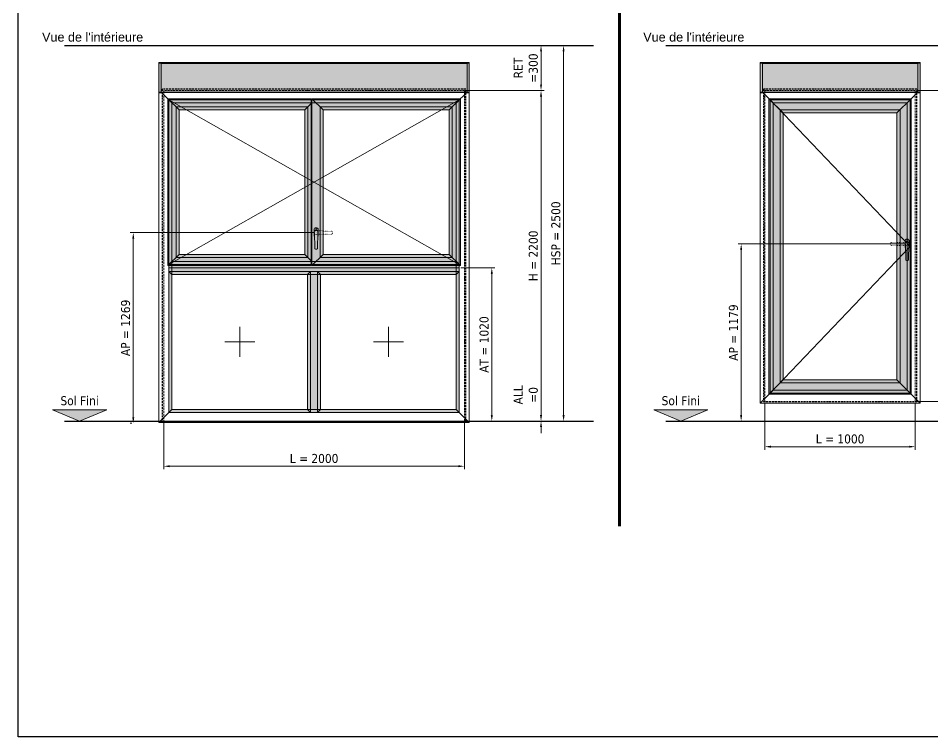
# Model space of a CAD drawing. Header units: millimetres. Extents: x -20000 to 230000, y -17405 to 25402.
# Drawn here: x 500 to 6584, y 10500 to 15281 of the extents above; entities that cross this region are included whole.
import ezdxf

# ---------------------------------------------------------------- set-up
doc = ezdxf.new("R2010")
doc.units = ezdxf.units.MM
doc.header["$PDMODE"] = 35
doc.header["$PDSIZE"] = 0.5
for name, pattern in [('ACAD_ISO07W100', [3, 0, -3]), ('AXES', [50.8, 31.75, -6.35, 6.35, -6.35]), ('CACHE', [9.525, 6.35, -3.175]), ('POINTILLE', [6.35, 0, -6.35])]:
    doc.linetypes.add(name, pattern=pattern)
doc.layers.get('0').update_dxf_attribs({"lineweight": 13})
doc.layers.get('Defpoints').update_dxf_attribs({"true_color": 0xc2a584})
doc.layers.add('0 - Invisible', color=43, linetype='Continuous', lineweight=0, plot=False)
doc.layers.add('Non visible', color=163, linetype='Continuous', lineweight=25, plot=False)
for name, color, linetype, lineweight in [('1 - Axe', 1, 'AXES', 0), ('1 - BETON', 251, 'Continuous', 25), ('1 - Cotation', 32, 'Continuous', 13), ('1 - INTERROMPU', 253, 'CACHE', 13), ('1 - Isolant', 132, 'Continuous', 13), ('1 - PVC', 7, 'Continuous', 13), ('1 - Texte', 7, 'Continuous', 13), ('Texte', 7, 'Continuous', 13)]:
    doc.layers.add(name, color=color, linetype=linetype, lineweight=lineweight)
doc.layers.add('1 - Cache', color=7, linetype='Continuous', lineweight=0, true_color=0xffffff)
doc.styles.get("Standard").update_dxf_attribs({"font": 'ARIALUNI.TTF'})
doc.styles.add('Texte Poralu', font='tahomabd.ttf')
doc.dimstyles.new('100 - 5000', dxfattribs={"dimtxt": 60, "dimasz": 40, "dimexe": 20, "dimexo": 10, "dimgap": 20, "dimtad": 1, "dimdec": 1, "dimtxsty": 'Texte Poralu', "dimcen": 40, "dimazin": 0, "dimtfac": 1, "dimtdec": 1, "dimtmove": 0, "dimatfit": 3, "dimfxl": 1, "dimarcsym": 0})

# ---------------------------------------------------------------- blocks, each defined once
blk = doc.blocks.new('*D619')
at = {"layer": '1 - Cotation', "color": 0, "lineweight": -2, "transparency": 16777216}
for p, q in [((3610, 2500), (3600, 2500)), ((3620, 2460), (3620, 40)), ((3610, 0), (3600, 0))]:
    blk.add_line(p, q, dxfattribs=at)
at = {"layer": '1 - Cotation', "color": 0, "transparency": 16777216}
for points in [[(3613.3, 2460), (3626.7, 2460), (3620, 2500)], [(3613.3, 40), (3626.7, 40), (3620, 0)]]:
    blk.add_solid(points, dxfattribs=at)
at = {"layer": 'Defpoints', "color": 0, "transparency": 16777216}
for p in [(3620, 2500), (3620, 0), (3620, 0)]:
    blk.add_point(p, dxfattribs=at)
at = {"layer": '1 - Cotation', "color": 0, "transparency": 16777216, "insert": (3568.8, 1250), "char_height": 60, "attachment_point": 5, "rotation": 90, "style": 'Texte Poralu'}
blk.add_mtext('HSP = 2500', dxfattribs=at)
blk = doc.blocks.new('*D620')
at = {"layer": '1 - Cotation', "color": 0, "lineweight": -2, "transparency": 16777216}
for p, q in [((3470, 40), (3470, 270)), ((3460, 0), (3450, 0)), ((2970, 0), (3490, 0)), ((3470, -40), (3470, -80))]:
    blk.add_line(p, q, dxfattribs=at)
at = {"layer": '1 - Cotation', "color": 0, "transparency": 16777216}
for points in [[(3463.3, 40), (3476.7, 40), (3470, 0)], [(3463.3, -40), (3476.7, -40), (3470, 0)]]:
    blk.add_solid(points, dxfattribs=at)
at = {"layer": 'Defpoints', "color": 0, "transparency": 16777216}
for p in [(2960, 0), (3470, 0), (3470, 0)]:
    blk.add_point(p, dxfattribs=at)
at = {"layer": '1 - Cotation', "color": 0, "transparency": 16777216, "insert": (3368.8, 175), "char_height": 60, "attachment_point": 5, "rotation": 90, "style": 'Texte Poralu'}
blk.add_mtext('ALL\\P=0', dxfattribs=at)
blk = doc.blocks.new('*D621')
at = {"layer": '1 - Cotation', "color": 0, "lineweight": -2, "transparency": 16777216}
for p, q in [((2970, 2200), (3490, 2200)), ((3470, 40), (3470, 2160)), ((2970, 0), (3490, 0))]:
    blk.add_line(p, q, dxfattribs=at)
at = {"layer": '1 - Cotation', "color": 0, "transparency": 16777216}
for points in [[(3463.3, 2160), (3476.7, 2160), (3470, 2200)], [(3463.3, 40), (3476.7, 40), (3470, 0)]]:
    blk.add_solid(points, dxfattribs=at)
at = {"layer": 'Defpoints', "color": 0, "transparency": 16777216}
for p in [(2960, 2200), (3470, 2200), (2960, 0)]:
    blk.add_point(p, dxfattribs=at)
at = {"layer": '1 - Cotation', "color": 0, "transparency": 16777216, "insert": (3418.8, 1100), "char_height": 60, "attachment_point": 5, "rotation": 90, "style": 'Texte Poralu'}
blk.add_mtext('H = 2200', dxfattribs=at)
blk = doc.blocks.new('*D622')
at = {"layer": '1 - Cotation', "color": 0, "lineweight": -2, "transparency": 16777216}
for p, q in [((3460, 2500), (3450, 2500)), ((3470, 2460), (3470, 2240)), ((2980, 2200), (3490, 2200))]:
    blk.add_line(p, q, dxfattribs=at)
at = {"layer": '1 - Cotation', "color": 0, "transparency": 16777216}
for points in [[(3463.3, 2460), (3476.7, 2460), (3470, 2500)], [(3463.3, 2240), (3476.7, 2240), (3470, 2200)]]:
    blk.add_solid(points, dxfattribs=at)
at = {"layer": 'Defpoints', "color": 0, "transparency": 16777216}
for p in [(3470, 2500), (2970, 2200), (3470, 2200)]:
    blk.add_point(p, dxfattribs=at)
at = {"layer": '1 - Cotation', "color": 0, "transparency": 16777216, "insert": (3368.8, 2350), "char_height": 60, "attachment_point": 5, "rotation": 90, "style": 'Texte Poralu'}
blk.add_mtext('RET\\P=300', dxfattribs=at)
blk = doc.blocks.new('*U157')
blk.add_hatch(color=256).paths.add_polyline_path([(0, 0), (180, 75), (-180, 75)])
blk.add_lwpolyline([(0, 0), (180, 75), (-180, 75), (0, 0)])
at = {"layer": 'Texte', "insert": (0, 105), "char_height": 60, "attachment_point": 8, "style": 'Texte Poralu'}
blk.add_mtext('Sol Fini', dxfattribs=at)
blk = doc.blocks.new('*D623')
at = {"layer": '1 - Cotation', "color": 0, "lineweight": -2, "transparency": 16777216}
for p, q in [((960, -10), (960, -320)), ((2960, -10), (2960, -320)), ((2920, -300), (1000, -300))]:
    blk.add_line(p, q, dxfattribs=at)
at = {"layer": '1 - Cotation', "color": 0, "transparency": 16777216}
for points in [[(1000, -293.3), (1000, -306.7), (960, -300)], [(2920, -293.3), (2920, -306.7), (2960, -300)]]:
    blk.add_solid(points, dxfattribs=at)
at = {"layer": 'Defpoints', "color": 0, "transparency": 16777216}
for p in [(960, 0), (2960, 0), (960, -300)]:
    blk.add_point(p, dxfattribs=at)
at = {"layer": '1 - Cotation', "color": 0, "transparency": 16777216, "insert": (1960, -248.8), "char_height": 60, "attachment_point": 5, "style": 'Texte Poralu'}
blk.add_mtext('L = 2000', dxfattribs=at)
blk = doc.blocks.new('*U1117')
at = {"layer": '1 - Cache'}
blk.add_hatch(color=256, dxfattribs=at).paths.add_polyline_path([(-32.5, 2185), (-32.5, 2387), (2032.5, 2387), (2032.5, 2185), (2017.5, 2185), (2017.5, 2187), (-17.5, 2187), (-17.5, 2185)])
at = {"layer": '0 - Invisible'}
blk.add_lwpolyline([(-32.5, 2185), (-32.5, 2387), (2032.5, 2387), (2032.5, 2185), (2017.5, 2185), (2017.5, 2187), (-17.5, 2187), (-17.5, 2185), (-32.5, 2185)], dxfattribs=at)
at = {"layer": '0 - Invisible', "linetype": 'POINTILLE'}
blk.add_lwpolyline([(2000, 2200), (0, 2200), (0, 0), (2000, 0)], close=True, dxfattribs=at)
at = {"layer": '1 - PVC'}
for p, q in [((54.5, 2118), (-17.5, 2190)), ((1945.5, 2118), (2017.5, 2190)), ((54.5, 77), (-32.5, -10)), ((1945.5, 77), (2032.5, -10))]:
    blk.add_line(p, q, dxfattribs=at)
for points in [[(-32.5, 2383), (-32.5, 2387), (2032.5, 2387), (2032.5, 2383)], [(-17.5, 2381), (2017.5, 2381)], [(2017.5, 2187), (-17.5, 2187)]]:
    blk.add_lwpolyline(points, dxfattribs=at)
for points in [[(-32.5, 2383), (-17.5, 2383), (-17.5, 2185), (-32.5, 2185)], [(2032.5, 2383), (2017.5, 2383), (2017.5, 2185), (2032.5, 2185)], [(-32.5, -10), (2032.5, -10), (2032.5, 2190), (-32.5, 2190)], [(34.5, 57), (1965.5, 57), (1965.5, 2138), (34.5, 2138)], [(54.5, 77), (1945.5, 77), (1945.5, 2118), (54.5, 2118)]]:
    blk.add_lwpolyline(points, close=True, dxfattribs=at)
blk = doc.blocks.new('*U1253')
at = {"layer": '1 - Cache'}
h = blk.add_hatch(color=256, dxfattribs=at)
h.dxf.hatch_style = 1
h.paths.add_polyline_path([(-8, 1103), (946.5, 1103), (946.5, -8), (-8, -8)])
h.paths.add_polyline_path([(951.5, -8), (1939, -8), (1939, 1103), (951.5, 1103)])
h.paths.add_polyline_path([(1026.5, 67), (1864, 67), (1864, 1028), (1026.5, 1028)], flags=16)
h.paths.add_polyline_path([(67, 1028), (904.5, 1028), (904.5, 67), (67, 67)], flags=16)
h = blk.add_hatch(color=256, dxfattribs=at)
h.dxf.hatch_style = 1
h.paths.add_polyline_path([(946.5, 0), (951.5, 0), (951.5, 1095), (946.5, 1095)])
at = {"layer": '0 - Invisible', "linetype": 'POINTILLE'}
blk.add_lwpolyline([(0, 0), (1931, 0), (1931, 1095), (0, 1095)], close=True, dxfattribs=at)
at = {"layer": '1 - PVC'}
for p, q in [((-8, 1103), (67, 1028)), ((951.5, 1103), (1026.5, 1028)), ((1939, 1103), (1864, 1028)), ((904.5, 1028), (951.5, 1075)), ((-8, -8), (67, 67)), ((904.5, 67), (951.5, 20)), ((951.5, -8), (1026.5, 67)), ((1939, -8), (1864, 67))]:
    blk.add_line(p, q, dxfattribs=at)
for points in [[(-8, 1103), (946.5, 1103), (946.5, -8), (-8, -8)], [(951.5, -8), (1939, -8), (1939, 1103), (951.5, 1103)], [(47, 1048), (924.5, 1048), (924.5, 47), (47, 47)], [(946.5, 0), (951.5, 0), (951.5, 1095), (946.5, 1095)], [(1006.5, 47), (1884, 47), (1884, 1048), (1006.5, 1048)], [(67, 1028), (904.5, 1028), (904.5, 67), (67, 67)], [(1026.5, 67), (1864, 67), (1864, 1028), (1026.5, 1028)]]:
    blk.add_lwpolyline(points, close=True, dxfattribs=at)
blk = doc.blocks.new('*U1254')
at = {"layer": '0 - Invisible', "linetype": 'POINTILLE'}
blk.add_lwpolyline([(0, 0), (1931, 0), (1931, 1095), (0, 1095)], close=True, dxfattribs=at)
at = {"layer": '1 - Axe', "color": 5, "linetype": 'ByBlock'}
for p, q in [((0, 1095), (1931, 0)), ((1931, 1095), (0, 0))]:
    blk.add_line(p, q, dxfattribs=at)
blk = doc.blocks.new('*U156')
at = {"color": 253, "linetype": 'ACAD_ISO07W100', "lineweight": -2, "ltscale": 0.25}
for p, q in [((27.6, 11), (134.6, 9.6)), ((27.6, -11), (134.6, -9.6))]:
    blk.add_line(p, q, dxfattribs=at)
for centre, radius, start, end in [((134.6, 7.6), 2, 37.55191, 89.22925), ((124.7, 0), 14.4, 322.44809, 37.55191), ((134.6, -7.6), 2, 270.77075, 322.44809)]:
    blk.add_arc(centre, radius, start, end, dxfattribs=at)
blk.add_ellipse((27.6, 0), major_axis=(-16.5, 0), ratio=0.757576, start_param=4.199407, end_param=8.366964, dxfattribs=at)
at = {"layer": '0 - Invisible'}
blk.add_point((27.6, 0), dxfattribs=at)
at = {"layer": '1 - PVC'}
for p, q in [((13.6, 18.5), (13.6, -18.5)), ((16.6, 0), (18.1, -107)), ((27.6, 26.2), (27.6, 25)), ((27.6, 23.3), (27.6, 24.5)), ((38.6, 0), (37.2, -107)), ((41.6, -18.5), (41.6, 18.5))]:
    blk.add_line(p, q, dxfattribs=at)
blk.add_lwpolyline([(26.8, 26.2), (26, 24.7), (26.8, 23.3), (28.5, 23.3), (29.3, 24.7), (28.5, 26.2)], close=True, dxfattribs=at)
for centre, radius, start, end in [((27.6, 18.5), 14, 0, 180), ((27.6, -18.5), 14, 180, 220.60795), ((27.6, -18.5), 14, 319.39205, 0), ((20.1, -106.9), 2, 180.77075, 232.44809), ((27.6, -97.1), 14.4, 232.44809, 307.55191), ((35.2, -106.9), 2, 307.55191, 359.22925)]:
    blk.add_arc(centre, radius, start, end, dxfattribs=at)
blk.add_ellipse((27.6, 0), major_axis=(0, 16.5), ratio=0.757576, start_param=4.199407, end_param=8.366964, dxfattribs=at)
blk = doc.blocks.new('*D1260')
at = {"layer": '1 - Texte', "color": 0, "lineweight": -2, "transparency": 16777216}
for p, q in [((17.6, 220), (-1209, 220)), ((-1189, 180), (-1189, -1009)), ((-1199, -1049), (-1209, -1049))]:
    blk.add_line(p, q, dxfattribs=at)
at = {"layer": '1 - Texte', "color": 0, "transparency": 16777216}
for points in [[(-1195.7, 180), (-1182.3, 180), (-1189, 220)], [(-1195.7, -1009), (-1182.3, -1009), (-1189, -1049)]]:
    blk.add_solid(points, dxfattribs=at)
at = {"layer": 'Defpoints', "color": 0, "transparency": 16777216}
for p in [(27.6, 220), (-1189, -1049), (-1189, -1049)]:
    blk.add_point(p, dxfattribs=at)
at = {"layer": '1 - Texte', "color": 0, "transparency": 16777216, "insert": (-1240.2, -414.5), "char_height": 60, "attachment_point": 5, "rotation": 90, "style": 'Texte Poralu'}
blk.add_mtext('AP = 1269', dxfattribs=at)
blk = doc.blocks.new('*D1251')
at = {"layer": 'Defpoints', "color": 0, "transparency": 16777216}
for p in [(1931, 963), (2148, -57), (2148, -57)]:
    blk.add_point(p, dxfattribs=at)
at = {"layer": 'Texte', "color": 0, "lineweight": -2, "transparency": 16777216}
for p, q in [((1941, 963), (2168, 963)), ((2148, 923), (2148, -17)), ((2138, -57), (2128, -57))]:
    blk.add_line(p, q, dxfattribs=at)
at = {"layer": 'Texte', "color": 0, "transparency": 16777216}
for points in [[(2141.3, 923), (2154.7, 923), (2148, 963)], [(2141.3, -17), (2154.7, -17), (2148, -57)]]:
    blk.add_solid(points, dxfattribs=at)
at = {"layer": 'Texte', "color": 0, "transparency": 16777216, "insert": (2096.8, 453), "char_height": 60, "attachment_point": 5, "rotation": 90, "style": 'Texte Poralu'}
blk.add_mtext('AT = 1020', dxfattribs=at)
blk = doc.blocks.new('*U1256')
at = {"layer": '1 - Cache'}
h = blk.add_hatch(color=256, dxfattribs=at)
h.paths.add_polyline_path([(20, 20), (922.5, 20), (922.5, 920), (20, 920)], flags=16)
h.paths.add_polyline_path([(0, 0), (942.5, 0), (942.5, 940), (0, 940)])
at = {"layer": '1 - PVC'}
for p, q in [((20, 920), (0, 940)), ((922.5, 920), (942.5, 940)), ((20, 20), (0, 0)), ((922.5, 20), (942.5, 0))]:
    blk.add_line(p, q, dxfattribs=at)
for points in [[(0, 0), (942.5, 0), (942.5, 940), (0, 940)], [(20, 20), (922.5, 20), (922.5, 920), (20, 920)]]:
    blk.add_lwpolyline(points, close=True, dxfattribs=at)
blk = doc.blocks.new('*U1257')
at = {"layer": '0 - Invisible', "linetype": 'POINTILLE'}
blk.add_lwpolyline([(0, 0), (942.5, 0), (942.5, 940), (0, 940)], close=True, dxfattribs=at)
at = {"layer": '1 - Axe', "color": 5, "linetype": 'ByBlock'}
for p, q in [((471.25, 570), (471.25, 370)), ((371.25, 470), (571.25, 470))]:
    blk.add_line(p, q, dxfattribs=at)
blk = doc.blocks.new('*D1262')
at = {"layer": '1 - Cotation', "color": 0, "lineweight": -2, "transparency": 16777216}
for p, q in [((2460, 2500), (2450, 2500)), ((2470, 2460), (2470, 40)), ((2460, 0), (2450, 0))]:
    blk.add_line(p, q, dxfattribs=at)
at = {"layer": '1 - Cotation', "color": 0, "transparency": 16777216}
for points in [[(2463.3, 2460), (2476.7, 2460), (2470, 2500)], [(2463.3, 40), (2476.7, 40), (2470, 0)]]:
    blk.add_solid(points, dxfattribs=at)
at = {"layer": 'Defpoints', "color": 0, "transparency": 16777216}
for p in [(2470, 2500), (2470, 0), (2470, 0)]:
    blk.add_point(p, dxfattribs=at)
at = {"layer": '1 - Cotation', "color": 0, "transparency": 16777216, "insert": (2418.8, 1250), "char_height": 60, "attachment_point": 5, "rotation": 90, "style": 'Texte Poralu'}
blk.add_mtext('HSP = 2500', dxfattribs=at)
blk = doc.blocks.new('*D1263')
at = {"layer": '1 - Cotation', "color": 0, "lineweight": -2, "transparency": 16777216}
for p, q in [((1970, 130), (2340, 130)), ((2320, 90), (2320, 40)), ((2310, 0), (2300, 0)), ((2320, 0), (2320, -293))]:
    blk.add_line(p, q, dxfattribs=at)
at = {"layer": '1 - Cotation', "color": 0, "transparency": 16777216}
for points in [[(2313.3, 90), (2326.7, 90), (2320, 130)], [(2313.3, 40), (2326.7, 40), (2320, 0)]]:
    blk.add_solid(points, dxfattribs=at)
at = {"layer": 'Defpoints', "color": 0, "transparency": 16777216}
for p in [(1960, 130), (2320, 0), (2320, 0)]:
    blk.add_point(p, dxfattribs=at)
at = {"layer": '1 - Cotation', "color": 0, "transparency": 16777216, "insert": (2218.8, -166.5), "char_height": 60, "attachment_point": 5, "rotation": 90, "style": 'Texte Poralu'}
blk.add_mtext('ALL\\P=130', dxfattribs=at)
blk = doc.blocks.new('*D1264')
at = {"layer": '1 - Cotation', "color": 0, "lineweight": -2, "transparency": 16777216}
for p, q in [((1970, 2200), (2340, 2200)), ((2320, 170), (2320, 2160)), ((1970, 130), (2340, 130))]:
    blk.add_line(p, q, dxfattribs=at)
at = {"layer": '1 - Cotation', "color": 0, "transparency": 16777216}
for points in [[(2313.3, 2160), (2326.7, 2160), (2320, 2200)], [(2313.3, 170), (2326.7, 170), (2320, 130)]]:
    blk.add_solid(points, dxfattribs=at)
at = {"layer": 'Defpoints', "color": 0, "transparency": 16777216}
for p in [(1960, 2200), (2320, 2200), (1960, 130)]:
    blk.add_point(p, dxfattribs=at)
at = {"layer": '1 - Cotation', "color": 0, "transparency": 16777216, "insert": (2268.8, 1165), "char_height": 60, "attachment_point": 5, "rotation": 90, "style": 'Texte Poralu'}
blk.add_mtext('H = 2070', dxfattribs=at)
blk = doc.blocks.new('*D1265')
at = {"layer": '1 - Cotation', "color": 0, "lineweight": -2, "transparency": 16777216}
for p, q in [((2310, 2500), (2300, 2500)), ((2320, 2460), (2320, 2240)), ((1980, 2200), (2340, 2200))]:
    blk.add_line(p, q, dxfattribs=at)
at = {"layer": '1 - Cotation', "color": 0, "transparency": 16777216}
for points in [[(2313.3, 2460), (2326.7, 2460), (2320, 2500)], [(2313.3, 2240), (2326.7, 2240), (2320, 2200)]]:
    blk.add_solid(points, dxfattribs=at)
at = {"layer": 'Defpoints', "color": 0, "transparency": 16777216}
for p in [(2320, 2500), (1970, 2200), (2320, 2200)]:
    blk.add_point(p, dxfattribs=at)
at = {"layer": '1 - Cotation', "color": 0, "transparency": 16777216, "insert": (2218.8, 2350), "char_height": 60, "attachment_point": 5, "rotation": 90, "style": 'Texte Poralu'}
blk.add_mtext('RET\\P=300', dxfattribs=at)
blk = doc.blocks.new('*D1266')
at = {"layer": '1 - Cotation', "color": 0, "lineweight": -2, "transparency": 16777216}
for p, q in [((960, 120), (960, -190)), ((1960, 120), (1960, -190)), ((1920, -170), (1000, -170))]:
    blk.add_line(p, q, dxfattribs=at)
at = {"layer": '1 - Cotation', "color": 0, "transparency": 16777216}
for points in [[(1000, -163.3), (1000, -176.7), (960, -170)], [(1920, -163.3), (1920, -176.7), (1960, -170)]]:
    blk.add_solid(points, dxfattribs=at)
at = {"layer": 'Defpoints', "color": 0, "transparency": 16777216}
for p in [(960, 130), (1960, 130), (960, -170)]:
    blk.add_point(p, dxfattribs=at)
at = {"layer": '1 - Cotation', "color": 0, "transparency": 16777216, "insert": (1460, -118.8), "char_height": 60, "attachment_point": 5, "style": 'Texte Poralu'}
blk.add_mtext('L = 1000', dxfattribs=at)
blk = doc.blocks.new('*U1279')
at = {"layer": '1 - Cache'}
blk.add_hatch(color=256, dxfattribs=at).paths.add_polyline_path([(-32.5, 2055), (-32.5, 2257), (1032.5, 2257), (1032.5, 2055), (1017.5, 2055), (1017.5, 2057), (-17.5, 2057), (-17.5, 2055)])
at = {"layer": '0 - Invisible'}
blk.add_lwpolyline([(-32.5, 2055), (-32.5, 2257), (1032.5, 2257), (1032.5, 2055), (1017.5, 2055), (1017.5, 2057), (-17.5, 2057), (-17.5, 2055), (-32.5, 2055)], dxfattribs=at)
at = {"layer": '0 - Invisible', "linetype": 'POINTILLE'}
blk.add_lwpolyline([(1000, 2070), (0, 2070), (0, 0), (1000, 0)], close=True, dxfattribs=at)
at = {"layer": '1 - PVC'}
for p, q in [((54.5, 1988), (-17.5, 2060)), ((945.5, 1988), (1017.5, 2060)), ((54.5, 77), (-32.5, -10)), ((945.5, 77), (1032.5, -10))]:
    blk.add_line(p, q, dxfattribs=at)
for points in [[(-32.5, 2253), (-32.5, 2257), (1032.5, 2257), (1032.5, 2253)], [(-17.5, 2251), (1017.5, 2251)], [(1017.5, 2057), (-17.5, 2057)]]:
    blk.add_lwpolyline(points, dxfattribs=at)
for points in [[(-32.5, 2253), (-17.5, 2253), (-17.5, 2055), (-32.5, 2055)], [(1032.5, 2253), (1017.5, 2253), (1017.5, 2055), (1032.5, 2055)], [(-32.5, -10), (1032.5, -10), (1032.5, 2060), (-32.5, 2060)], [(34.5, 57), (965.5, 57), (965.5, 2008), (34.5, 2008)], [(54.5, 77), (945.5, 77), (945.5, 1988), (54.5, 1988)]]:
    blk.add_lwpolyline(points, close=True, dxfattribs=at)
blk = doc.blocks.new('*U1282')
at = {"layer": '1 - Cache'}
h = blk.add_hatch(color=256, dxfattribs=at)
h.paths.add_polyline_path([(-8, -8), (939, -8), (939, 1959), (-8, 1959)])
h.paths.add_polyline_path([(87, 87), (844, 87), (844, 1864), (87, 1864)], flags=16)
at = {"layer": '0 - Invisible', "linetype": 'POINTILLE'}
blk.add_lwpolyline([(0, 0), (931, 0), (931, 1951), (0, 1951)], close=True, dxfattribs=at)
at = {"layer": '1 - PVC'}
for p, q in [((-8, 1959), (87, 1864)), ((844, 1864), (939, 1959)), ((-8, -8), (87, 87)), ((844, 87), (939, -8))]:
    blk.add_line(p, q, dxfattribs=at)
for points in [[(-8, -8), (939, -8), (939, 1959), (-8, 1959)], [(67, 67), (864, 67), (864, 1884), (67, 1884)], [(87, 87), (844, 87), (844, 1864), (87, 1864)]]:
    blk.add_lwpolyline(points, close=True, dxfattribs=at)
blk = doc.blocks.new('*U1283')
at = {"layer": '0 - Invisible', "linetype": 'POINTILLE'}
blk.add_lwpolyline([(0, 0), (931, 0), (931, 1951), (0, 1951)], close=True, dxfattribs=at)
at = {"layer": '1 - Axe', "color": 5, "linetype": 'ByBlock'}
blk.add_lwpolyline([(0, 1951), (931, 975.5), (0, 0)], dxfattribs=at)
blk = doc.blocks.new('*D1286')
at = {"layer": '1 - Texte', "color": 0, "lineweight": -2, "transparency": 16777216}
for p, q in [((-37.6, 1000), (-1151.9, 1000)), ((-1131.9, 960), (-1131.9, -139)), ((-1141.9, -179), (-1151.9, -179))]:
    blk.add_line(p, q, dxfattribs=at)
at = {"layer": '1 - Texte', "color": 0, "transparency": 16777216}
for points in [[(-1138.6, 960), (-1125.3, 960), (-1131.9, 1000)], [(-1138.6, -139), (-1125.3, -139), (-1131.9, -179)]]:
    blk.add_solid(points, dxfattribs=at)
at = {"layer": 'Defpoints', "color": 0, "transparency": 16777216}
for p in [(-27.6, 1000), (-1131.9, -179), (-1131.9, -179)]:
    blk.add_point(p, dxfattribs=at)
at = {"layer": '1 - Texte', "color": 0, "transparency": 16777216, "insert": (-1183.1, 410.5), "char_height": 60, "attachment_point": 5, "rotation": 90, "style": 'Texte Poralu'}
blk.add_mtext('AP = 1179', dxfattribs=at)
blk = doc.blocks.new('*U1516')
at = {"layer": '1 - Cache'}
blk.add_hatch(color=256, dxfattribs=at).paths.add_polyline_path([(988.5, 0), (942.5, 0), (942.5, 940), (988.5, 940)])
at = {"layer": '1 - PVC'}
for points in [[(942.5, 20), (922.5, 20), (922.5, 920), (942.5, 920)], [(988.5, 0), (942.5, 0), (942.5, 940), (988.5, 940)], [(988.5, 20), (1008.5, 20), (1008.5, 920), (988.5, 920)]]:
    blk.add_lwpolyline(points, close=True, dxfattribs=at)
blk = doc.blocks.new('*U618')
at = {"layer": '1 - BETON'}
for p, q in [((300, 2500), (3820, 2500)), ((300, 0), (3820, 0))]:
    blk.add_line(p, q, dxfattribs=at)
at = {"layer": '1 - BETON', "linetype": 'ByBlock', "ltscale": 2}
blk.add_lwpolyline([(950, 0), (2970, 0), (2970, 2210), (950, 2210)], close=True, dxfattribs=at)
at = {"layer": '1 - Isolant', "linetype": 'ByBlock', "ltscale": 2}
blk.add_lwpolyline([(2960, 0), (2960, 0), (2960, 2200), (960, 2200), (960, 0)], dxfattribs=at)
blk.add_blockref('*U157', (400, 0))
at = {"insert": (150, 2525), "char_height": 60, "attachment_point": 7}
blk.add_mtext("Vue de l'intérieure", dxfattribs=at)
at = {"layer": '1 - Cotation'}
for base, p1, p2, angle, text, picture, middle in [((3470, 2200), (3470, 2500), (2970, 2200), 90, 'RET\\P=<>', '*D622', (3368.75, 2350)), ((3620, 0), (3620, 2500), (3620, 0), 90, 'HSP = <>', '*D619', (3568.77, 1250)), ((3470, 2200), (2960, 0), (2960, 2200), 270, 'H = <>', '*D621', (3418.77, 1100)), ((3470, 0), (2960, 0), (3470, 0), 90, 'ALL\\P=<>', '*D620', (3368.77098724, 174.98992612))]:
    dim = blk.add_linear_dim(base=base, p1=p1, p2=p2, angle=angle, text=text, dimstyle='100 - 5000', dxfattribs=at)
    dim.commit()
    dim.dimension.update_dxf_attribs({"geometry": picture, "text_midpoint": middle})
dim = blk.add_linear_dim(base=(960, -300), p1=(2960, 0), p2=(960, 0), text='L = <>', dimstyle='100 - 5000', dxfattribs=at)
dim.commit()
dim.dimension.update_dxf_attribs({"geometry": '*D623', "text_midpoint": (1960, -248.77)})
blk = doc.blocks.new('*U1259')
blk.add_blockref('*U156', (0, 220))
at = {"layer": '1 - Texte'}
dim = blk.add_linear_dim(base=(-1189.01, -1049), p1=(27.64, 220), p2=(-1189.01, -1049), angle=90, text='AP = <>', dimstyle='100 - 5000', dxfattribs=at)
dim.commit()
dim.dimension.update_dxf_attribs({"geometry": '*D1260', "text_midpoint": (-1240.23, -414.5)})
blk = doc.blocks.new('*U1250')
at = {"layer": '1 - Cache'}
blk.add_hatch(color=256, dxfattribs=at).paths.add_polyline_path([(0, 986), (1931, 986), (1931, 940), (0, 940)])
at = {"layer": '0 - Invisible'}
blk.add_line((0, 963), (1931, 963), dxfattribs=at)
at = {"layer": '1 - PVC'}
for points in [[(0, 986), (1931, 986), (1931, 940), (0, 940)], [(20, 986), (1911, 986), (1911, 1006), (20, 1006)], [(20, 940), (1911, 940), (1911, 920), (20, 920)]]:
    blk.add_lwpolyline(points, close=True, dxfattribs=at)
at = {"layer": 'Texte'}
dim = blk.add_linear_dim(base=(2148, -57), p1=(1931, 963), p2=(2148, -57), angle=90, text='AT = <>', dimstyle='100 - 5000', dxfattribs=at)
dim.commit()
dim.dimension.update_dxf_attribs({"geometry": '*D1251', "text_midpoint": (2096.77, 453)})
blk = doc.blocks.new('*U1261')
at = {"layer": '1 - BETON'}
for p, q in [((300, 2500), (2820, 2500)), ((300, 0), (2820, 0))]:
    blk.add_line(p, q, dxfattribs=at)
at = {"layer": '1 - BETON', "linetype": 'ByBlock', "ltscale": 2}
blk.add_lwpolyline([(950, 130), (1970, 130), (1970, 2210), (950, 2210)], close=True, dxfattribs=at)
at = {"layer": '1 - Isolant', "linetype": 'ByBlock', "ltscale": 2}
blk.add_lwpolyline([(1960, 130), (1960, 130), (1960, 2200), (960, 2200), (960, 130)], dxfattribs=at)
blk.add_blockref('*U157', (400, 0))
at = {"insert": (150, 2525), "char_height": 60, "attachment_point": 7}
blk.add_mtext("Vue de l'intérieure", dxfattribs=at)
at = {"layer": '1 - Cotation'}
for base, p1, p2, angle, text, picture, middle in [((2320, 2200), (2320, 2500), (1970, 2200), 90, 'RET\\P=<>', '*D1265', (2218.75, 2350)), ((2470, 0), (2470, 2500), (2470, 0), 90, 'HSP = <>', '*D1262', (2418.77, 1250)), ((2320, 2200), (1960, 130), (1960, 2200), 270, 'H = <>', '*D1264', (2268.77, 1165)), ((2320, 0), (1960, 130), (2320, 0), 90, 'ALL\\P=<>', '*D1263', (2218.75, -166.5))]:
    dim = blk.add_linear_dim(base=base, p1=p1, p2=p2, angle=angle, text=text, dimstyle='100 - 5000', dxfattribs=at)
    dim.commit()
    dim.dimension.update_dxf_attribs({"geometry": picture, "text_midpoint": middle})
dim = blk.add_linear_dim(base=(960, -170), p1=(1960, 130), p2=(960, 130), text='L = <>', dimstyle='100 - 5000', dxfattribs=at)
dim.commit()
dim.dimension.update_dxf_attribs({"geometry": '*D1266', "text_midpoint": (1460, -118.77)})
blk = doc.blocks.new('*U1285')
at = {"xscale": -1}
blk.add_blockref('*U156', (0, 1000), dxfattribs=at)
at = {"layer": '1 - Texte'}
dim = blk.add_linear_dim(base=(-1131.95, -179), p1=(-27.64, 1000), p2=(-1131.95, -179), angle=90, text='AP = <>', dimstyle='100 - 5000', dxfattribs=at)
dim.commit()
dim.dimension.update_dxf_attribs({"geometry": '*D1286', "text_midpoint": (-1183.14, 410.5)})

msp = doc.modelspace()

# ---------------------------------------------------------------- linework, layer by layer
at = {"layer": '1 - INTERROMPU', "const_width": 20}
msp.add_lwpolyline([(4500, 11900), (4500, 16100)], dxfattribs=at)
at = {"layer": 'Non visible'}
msp.add_lwpolyline([(500, 24500), (20750, 24500), (20750, 11550), (11000, 11550), (11000, 10500), (500, 10500)], close=True, dxfattribs=at)

# ---------------------------------------------------------------- block references
at = {"linetype": 'CACHE'}
for name, p in [('*U618', (508.13, 12600)), ('*U1261', (4508.13, 12600))]:
    msp.add_blockref(name, p, dxfattribs=at)
for name, p in [('*U1117', (1468.13, 12600)), ('*U1279', (5468.13, 12730)), ('*U1253', (1502.63, 13643)), ('*U1254', (1502.63, 13643)), ('*U1282', (5502.63, 12787)), ('*U1283', (5502.63, 12787)), ('*U1259', (2454.13, 13635)), ('*U1285', (6441.63, 12779)), ('*U1250', (1502.63, 12657)), ('*U1256', (1502.63, 12657)), ('*U1257', (1502.63, 12657)), ('*U1516', (1502.63, 12657)), ('*U1256', (2491.13, 12657)), ('*U1257', (2491.13, 12657))]:
    msp.add_blockref(name, p)

doc.saveas('drawing.dxf')
